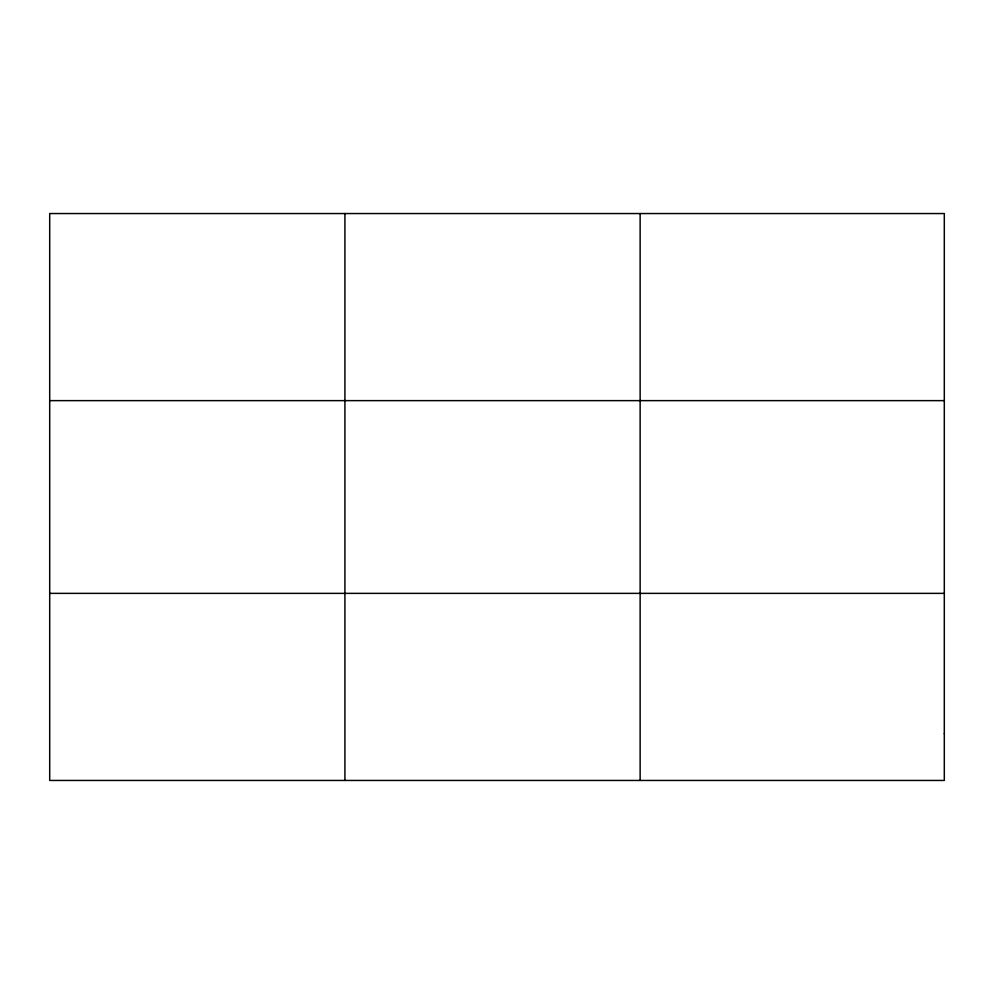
<?xml version="1.0" encoding="UTF-8"?>
<svg xmlns="http://www.w3.org/2000/svg" width="994" height="994" viewBox="0 0 994 994"><rect width="100%" height="100%" fill="white"/><g stroke="black" fill="none" stroke-linecap="round" stroke-linejoin="round"><path stroke-width="1.49" d="M344.918 213.548L344.918 780.452M640.136 213.548L640.136 780.452M49.7 400.632L944.3 400.632M49.7 593.368L944.3 593.368M944.3 733.684L944.3 780.452L49.7 780.452L49.7 213.548L944.3 213.548L944.3 733.684"/></g></svg>
